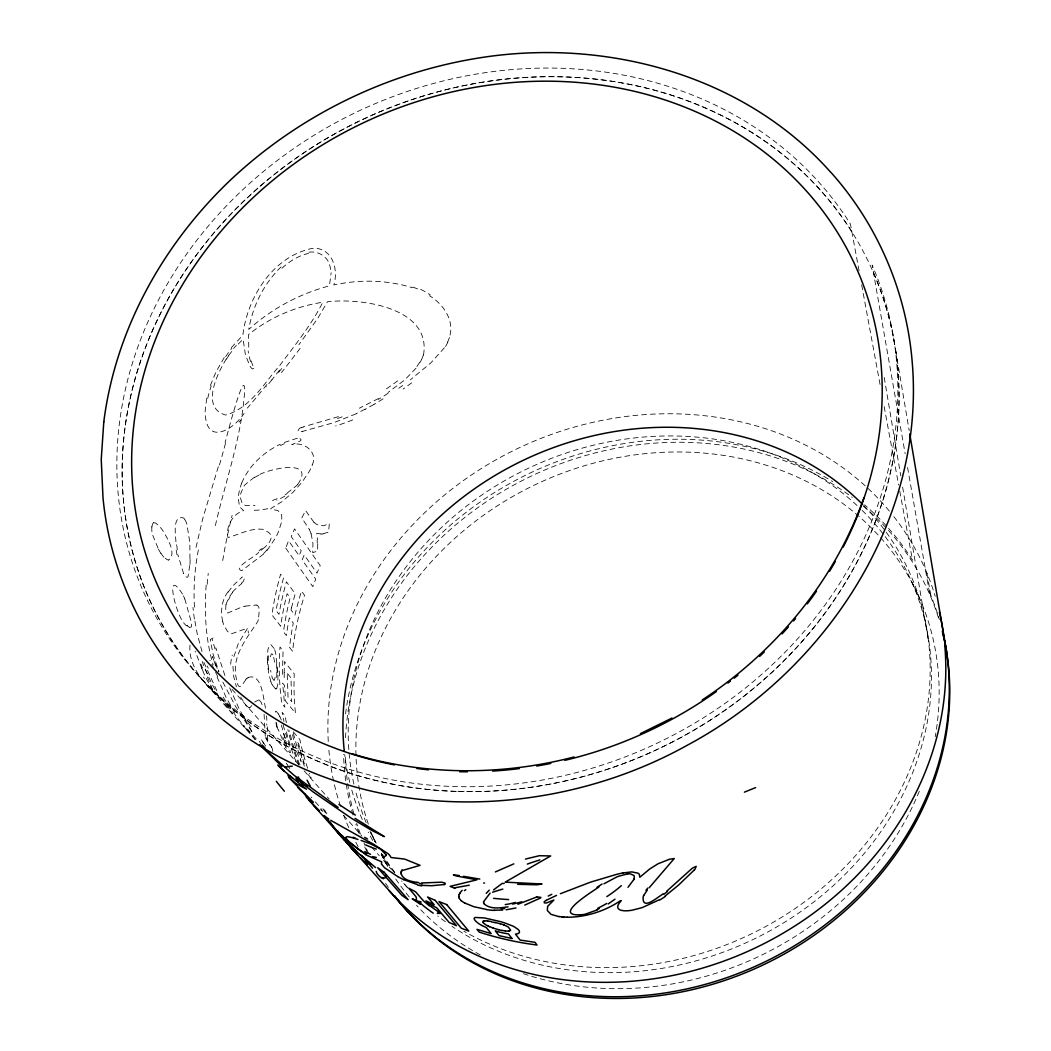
<?xml version="1.0" encoding="UTF-8"?>
<svg xmlns="http://www.w3.org/2000/svg" width="1051" height="1051" viewBox="0 0 1051 1051"><rect width="100%" height="100%" fill="white"/><g stroke="black" fill="none" stroke-linecap="round" stroke-linejoin="round"><path stroke-width="0.75" stroke-dasharray="5 3.75" d="M267.755 740.535L267.742 740.876A13.413 1.366 60.5 0 1 267.532 741.244L265.548 737.749M253.698 368.349L252.582 368.98A5.886 3.035 -65.3 0 1 252.24 368.822L251.938 368.599A17.959 9.262 -65.4 0 1 251.373 368.034L250.703 367.18A58.225 29.993 -65.5 0 1 249.783 365.735L245.422 354.831L243.096 339.276L236.514 345.74M232.941 666.255L233.729 676.581L236.37 686.855M189.942 558.909L189.876 545.272A35.169 8.093 84 0 0 189.561 541.423M189.692 565.464L188.076 576.657A14.07 3.757 76.7 0 1 183.597 573.504M206.193 585.052C204.183 611.813 205.536 639.1 213.169 664.955M275.126 677.264L274.495 680.01A5.557 1.511 77.7 0 1 273.904 680.115M151.778 526.669L151.804 530.427A9.117 2.654 76.8 0 0 152.224 533.238A9.971 2.864 76.9 0 0 152.566 534.801L158.346 548.911M258.677 617.055L259.058 612.457A14.294 4.375 86.5 0 0 259.111 611.091L259.098 609.606A5.741 1.918 86.2 0 0 259.019 608.463L258.861 607.517A2.496 0.867 86.4 0 0 258.638 606.769L257.245 605.297A25.342 8.723 85.3 0 0 256.168 605.074M270.317 656.783L271.381 653.893A5.478 1.682 81.3 0 1 272.091 653.972L272.945 655.036M196.025 547.387L202.83 518.314L218.766 465.186M450.038 335.111C453.953 319.031 442.642 303.792 429.517 295.725M233.9 656.599L238.209 643.803L247.563 628.17L231.654 633.727L227.568 631.585L223.929 625.306A8.868 2.43 76.6 0 1 222.694 621.325M206.745 398.276L205.116 411.217A27.497 12.927 -77.1 0 0 205.444 416.432C208.098 444.928 233.677 429.281 244.147 413.385M215.363 525.566C225.269 481.949 240.863 439.397 244.397 394.519C246.617 358.838 226.149 438.832 225.072 442.707M189.995 645.091C187.84 670.958 211.343 689.995 228.303 706.193M423.5 354.962C431.725 307.588 360.769 297.617 327.426 301.834L317.822 318.282L298.891 344.741M225.965 604.561L225.65 610.211L227.436 612.93A22.399 6.437 79.8 0 0 227.87 612.956L242.164 606.926A338.54 110.04 68.4 0 1 245.028 606.217M210.371 385.481L216.099 371.66L225.137 356.013M312.16 465.002C318.65 452.469 303.897 441.013 291.797 444.652L300.468 440.855A1.55 0.801 -65 0 0 301.072 439.581L299.574 438.293A19.93 10.365 -66.4 0 0 298.313 438.228M241.73 483.026C248.903 465.698 263.538 452.232 280.275 444.245M447.621 342.114L448.79 339.302A51.368 29.94 -30.1 0 0 450.091 335.098M421.385 359.954L420.072 362.293M226.293 358.969C216.913 374.011 200.623 408.024 225.663 415.053C250.085 408.3 263.998 383.392 279.855 365.341C295.055 344.964 311.332 325.061 322.815 302.241C295.791 306.301 269.726 317.428 248.456 334.652L248.864 350.311M229.801 596.193L232.678 592.265M444.376 347.763L430.765 362.976L410.402 379.779M228.014 591.805C221.695 600.121 220.303 611.34 222.681 621.325M228.698 355.435L233.821 348.84M276.663 688.628L277.819 684.162L277.937 675.149M279.474 370.149L271.841 379.95M251.82 705.536L249.915 707.612M416.025 368.178L404.714 379.95L388.108 392.404M231.378 347.579L242.873 335.216C247.143 297.354 273.26 256.089 312.541 248.351A40.858 24.409 -46.4 0 1 318.059 248.601C333.903 251.82 338.172 271.447 333.811 284.952C359.652 279.303 387.07 279.868 412.412 287.698M267.059 550.396L275.769 537.573A41.567 14.359 -76.4 0 0 278.712 531.044L281.826 521.178L281.694 514.727L277.845 510.458L270.869 509.288L270.856 508.539L281.734 501.787L293.045 492.275L302.057 482.146L308.692 472.425A23.687 10.773 -66.3 0 0 310.216 469.705A21.677 9.827 -66.3 0 0 311.017 467.866A24.028 11.364 -66.2 0 0 312.265 465.015M297.919 484.209C315.904 457.855 268.859 469.18 259.177 474.75M246 679.406C239.221 689.587 238.051 689.561 235.647 674.821C232.902 653.932 247.563 637.497 257.889 621.286A15.108 4.532 86.2 0 0 258.664 617.029M233.427 585.249L241.244 577.919A54.639 20.14 83.5 0 1 241.993 577.301M281.064 266.915C263.919 283.56 252.726 305.959 248.745 329.449C271.592 308.692 299.627 293.781 329.423 285.846L331.131 272.734M254.684 701.989L258.441 700.058A32.804 6.451 69 0 1 259.518 700.137M263.617 554.022L242.334 570.246A42.185 14.95 -88.5 0 1 241.559 570.654C232.389 567.606 256.68 555.992 258.638 552.314M262.829 548.714C268.544 544.878 276.413 535.353 266.192 531.11A46.205 19.798 -82.2 0 0 262.816 529.27L256.943 529.034A195.722 84.146 87.9 0 0 254.605 529.507C245.395 530.61 236.567 535.261 227.949 537.547C225.505 526.735 232.626 513.952 243.609 510.576L240.561 507.738A20.429 8.592 -83.2 0 1 239.339 505.36L238.143 497.346L239.72 488.662A39.754 20.902 -83.2 0 1 241.769 483.079M241.467 583.108L242.873 581.847A28.889 9.774 89.7 0 0 243.438 581.177L244.489 578.3L243.228 576.789A27.878 10.182 84.6 0 0 241.966 577.104M402.638 385.481L398.776 388.266M248.075 677.54C262.566 672.364 263.262 700.544 265.811 709.215M287.159 493.09L296.395 485.812A32.502 14.28 -67.3 0 0 297.919 484.169M254.395 477.22L244.988 484.761A29.651 14.202 -83 0 0 243.687 486.455L240.456 494.325A6.516 2.877 -81.6 0 0 240.272 497.294L241.966 502.838L244.936 505.268A53.903 23.122 -80.9 0 0 246.21 505.636L255.012 505.492M378.491 398.513L359.35 408.195M373.972 404.451L365.065 409.365M213.064 638.023L210.213 639.481L210.699 642.397L213.274 654.918L218.91 671.497M356.079 413.844L333.627 422.725L302.714 431.344M277.122 498.673L270.12 501.472M284.282 442.458L296.448 438.49A46.993 24.843 -68.7 0 1 297.788 438.254A35.248 18.498 -67.7 0 1 298.326 438.201M301.401 427.494L300.192 427.993A15.896 8.5 -65.3 0 0 299.259 428.519L297.84 431.146L301.492 431.619A54.429 27.116 -59.6 0 0 302.741 431.265M153.459 522.689L155.653 523.056L158.937 525.907A86.799 25.211 79.6 0 1 162.327 529.875C167.083 537.626 177.33 553.877 168.436 560.157M338.461 416.63L303.227 426.89M245.001 606.138L256.168 605.048M323.183 533.737L328.582 532.108L329.318 523.569L323.485 525.828L316.876 524.554A52.878 25.605 -72.3 0 1 313.986 522.255M308.915 252.201C316.693 250.913 324.772 254.946 328.503 261.87A55.23 31.753 -44.1 0 1 330.697 272.958M321.002 533.908L316.719 533.356L317.494 539.728M249.061 707.783L245.776 705.326L240.574 696.866M189.272 627.5L191.413 626.921L191.387 622.481L184.753 598.768M275.388 688.852L272.17 684.7M273.904 680.115L273.72 679.997A7.055 1.905 77.2 0 1 273.076 679.274L272.866 678.946A5.505 1.498 77.4 0 1 272.104 677.278L270.567 670.315M259.636 700.478L261.41 702.712L263.197 708.098M212.854 690.349L205.773 677.724M187.301 625.989C177.041 622.875 162.458 561.339 183.491 595.667M313.96 522.321L305.605 510.602L301.782 517.959L309.441 529.494M200.176 677.475L255.327 739.641M231.969 689.233L299.115 765.115M304.107 770.803L329.121 799.062M343.519 815.287L361.925 836.097M371.555 846.988L379.253 855.685M383.51 860.506L391.156 869.138M311.043 797.026L311.753 797.827M315.261 801.821L320.187 807.404A334.454 292.756 -25.6 0 0 322.92 811.687M320.489 809.506L321.527 810.689M300.1 764.497L299.22 763.473A333.784 292.178 -25.6 0 1 289.353 730.642M308.285 774.732L311.135 778.042A329.186 288.145 -25.6 0 1 309.401 773.352M255.17 739.484L243.937 725.571M293.295 731.785L299.863 739.589A329.186 288.145 -25.6 0 0 307.759 768.623M246.512 729.578L232.718 711.698L222.943 696.813M251.885 731.627L235.45 706.219L221.919 680.325M226.688 704.617L232.376 713.484L224.769 703.999M160.895 553.194L161.762 554.455A42.999 10.878 75.3 0 0 165.283 558.541M287.146 764.471L289.813 768.609M278.423 713.931L276.295 711.409A11.456 2.483 71 0 0 275.388 711.369L274.968 715.757M234.872 712.604L226.346 697.969L217.071 677.002M265.68 746.105L261.279 739.287L263.827 743.74M251.662 731.26L239.194 708.899L229.381 687.157M285.859 747.432L278.279 729.617M216.848 690.796L202.554 659.424M381.658 854.016L383.746 858.168M384.443 859.56L387.924 866.497L384.232 859.114M183.597 573.623L177.895 554.783M371.056 832.812L376.179 843.033M381.303 853.267L383.497 857.655M274.14 648.48L270.935 644.736A12.441 3.954 82.3 0 0 269.726 645.078L267.86 649.649L267.282 658.832M212.63 689.653L206.075 674.072M912.281 583.108L919.94 599.123M370.872 832.865L375.036 841.68M279.908 716.703L281.353 720.066M218.28 670.669L218.792 671.812M217.268 668.344L212.394 656.665L215.902 666.176M204.551 674.952L203.25 671.865M207.297 666.006L208.229 668.265M251.15 360.992L253.396 366.917A24.226 12.494 -65.2 0 1 253.527 367.403L253.554 367.482A7.528 3.876 -65.2 0 1 253.685 368.113L253.685 368.152M201.818 668.423L195.131 651.121M224.901 675.557L215.823 647.784M281.326 725.124L286.069 741.06M270.856 681.573L268.583 672.863L267.388 662.13M304.291 766.166L297.144 741.861L298.668 743.661A330.329 289.156 -25.6 0 0 305.513 767.099M283.087 724.822L289.393 745.974L290.339 752.608A11.64 1.787 64.8 0 1 289.603 752.45L287.12 749.481A11.43 1.852 65 0 1 285.872 747.484M272.025 747.852L269.726 744.358L270.383 748.864M202.002 651.541L197.299 634.213L194.54 619.052M311.135 533.658L312.948 543.603L312.738 552.668L317.665 551.013L317.691 542.96M276.899 724.967L276.295 722.694M272.84 751.386L272.183 748.391M293.268 733.191L301.125 761.45C295.738 752.463 294.359 741.323 291.6 731.194M859.074 270.869L850.417 224.008A399.314 349.523 -25.6 0 0 183.61 258.362A399.314 349.523 -25.6 0 0 462.86 786.713A399.314 349.523 -25.6 0 0 872.159 265.128L905.147 453.625M861.662 284.874L880.147 384.955M884.154 406.606L898.644 485.089M899.787 491.224L912.518 560.196A309.769 271.158 -25.6 0 0 864.539 504.848M926.969 573.202L931.331 598.242M907.565 467.445L929.846 594.761M895.623 350.246L909.207 430.687M884.219 377.414L900.746 475.814M902.638 487.112L928.637 641.977M274.639 662.222L273.47 656.271A5.478 1.682 81.3 0 0 272.84 654.904M175.937 541.764C175.609 534.893 172.246 514.872 183.531 517.946A18.314 6.188 85.4 0 1 184.91 519.588M264.09 714.273L265.286 736.278M266.534 715.876L266.875 720.316M189.666 541.475L186.855 523.963A15.87 5.242 84.9 0 0 184.897 519.706M277.845 671.891L275.533 652.382A12.822 3.889 82.3 0 0 274.114 648.598M267.729 740.14L267.269 726.635M862.122 510.352A298.221 261.042 -25.6 0 1 846.489 872.987A298.221 261.042 -25.6 0 1 451.943 926.325M445.388 921.74A298.221 261.042 -25.6 0 1 437.755 915.986M407.775 888.056A298.221 261.042 -25.6 0 1 401.613 880.948M394.808 872.383A298.221 261.042 -25.6 0 1 382.498 854.397M375.522 842.271A298.221 261.042 -25.6 0 1 369.952 831.17M366.182 822.644A298.221 261.042 -25.6 0 1 355.356 790.194M353.911 784.125A298.221 261.042 -25.6 0 1 509.538 477.916A298.221 261.042 -25.6 0 1 857.563 505.991M368.336 824.142A298.221 261.042 -25.6 0 1 628.695 455.766A298.221 261.042 -25.6 0 1 935.219 736.672M919.323 791.219A298.221 261.042 -25.6 0 1 522.662 973.436M480.241 954.899A298.221 261.042 -25.6 0 1 416.485 905.239M409.273 896.976A298.221 261.042 -25.6 0 1 394.361 876.968M387.753 866.431A298.221 261.042 -25.6 0 1 380.331 852.781M375.076 841.536A298.221 261.042 -25.6 0 1 371.529 832.904M863.318 506.162A309.047 270.514 -25.6 0 1 939.397 620.76M388.397 887.386A309.047 270.514 -25.6 0 1 384.811 882.117M368.533 853.281A309.047 270.514 -25.6 0 1 363.935 843.007M360.388 834.008A309.047 270.514 -25.6 0 1 356.683 823.301M353.951 814.078A309.047 270.514 -25.6 0 1 345.332 753.79M345.543 737.723A309.047 270.514 -25.6 0 1 531.885 475.814A309.047 270.514 -25.6 0 1 852.308 497.438M863.712 505.544A300.244 262.816 -25.6 0 1 850.088 861.597A300.244 262.816 -25.6 0 1 463.885 931.239M407.21 887.083A300.244 262.816 -25.6 0 1 402.914 882.446M394.716 872.869A300.244 262.816 -25.6 0 1 379.976 852.545M372.698 840.472A300.244 262.816 -25.6 0 1 368.27 832.208M362.267 819.478A300.244 262.816 -25.6 0 1 351.349 788.486M349.76 782.404A300.244 262.816 -25.6 0 1 344.675 754.5M873.486 272.708A397.225 347.71 -25.6 0 1 898.999 404.096A400.615 350.666 -25.6 0 1 898.198 421.293M851.862 231.798A397.225 347.71 -25.6 0 0 258.835 187.328A397.225 347.71 -25.6 0 0 272.734 737.894A397.225 347.71 -25.6 0 0 860.06 556.189A400.615 350.666 -25.6 0 0 871.397 531.609A394.033 344.912 -25.6 0 0 888.331 481.266L892.26 464.108A394.033 344.899 -25.6 0 0 898.198 421.293M929.386 592.094A309.769 271.158 -25.6 0 1 939.384 619.591M366.852 851.468A309.769 271.158 -25.6 0 1 363.475 844.084M359.179 833.522A309.769 271.158 -25.6 0 1 355.895 824.326M353.005 815.024A309.769 271.158 -25.6 0 1 343.546 754.355M345.556 713.905A309.769 271.158 -25.6 0 1 529.796 473.186A309.769 271.158 -25.6 0 1 832.72 481.647M893.823 516.606A315.917 276.531 -25.6 0 1 935.206 596.232M358.155 846.633A315.917 276.531 -25.6 0 1 355.08 840.866M348.761 827.636A315.917 276.531 -25.6 0 1 343.835 815.615M340.55 806.38A315.917 276.531 -25.6 0 1 328.832 749.56M328.267 741.559A315.917 276.531 -25.6 0 1 536.417 440.198A315.917 276.531 -25.6 0 1 889.724 511.522M151.948 527.024A15.331 4.388 78.2 0 1 153.485 522.807M160.908 553.365A49.883 12.954 75.8 0 1 158.346 549.095M168.41 560.038A42.474 10.799 75.5 0 1 165.23 558.16M177.369 549.673A69.655 30.492 78.3 0 1 176.318 541.869M177.067 554.902A64.072 27.562 78.4 0 1 176.134 549.62M190.139 559.487A68.157 11.272 85.4 0 1 189.876 566.095M183.465 595.838A16.737 3.442 71.9 0 1 184.713 598.886M189.114 627.079A42.237 7.265 66.5 0 1 187.065 625.292M215.087 649.124A194.422 59.841 80.4 0 1 212.263 639.218M217.793 676.621A209.596 22.268 71.1 0 1 209.872 660.291M207.349 673.678A640.834 231.299 -16 0 1 202.239 661.473M203.539 677.015A36.549 0.893 56.4 0 1 204.472 678.473M202.462 667.779A179.616 5.478 70.7 0 1 201.056 664.35M203.106 671.431A146.588 5.216 71.4 0 1 201.674 667.95M222.733 560.551A295.791 103.655 -65.8 0 1 232.126 515.384M207.205 584.277A331.446 147.193 -60.8 0 1 208.243 573.373M251.202 726.872A163.102 58.16 38.5 0 1 242.085 714.601M256.286 738.906A326.94 243.701 11.2 0 1 247.602 729.105M219.199 697.168A269.411 171.431 25 0 1 204.932 668.173M194.396 619.092A399.314 288 -19.7 0 1 193.003 607.425M194.461 607.163A397.528 287.974 -17.4 0 1 198.875 547.321M225.492 443.364A134.186 15.437 -75.6 0 1 218.95 466.683M317.113 540.148A86.997 35.787 -77.1 0 1 317.284 543.367M323.117 533.974A81.295 38.322 -67.7 0 1 320.949 534.105M309.375 529.599A49.922 23.7 -74 0 1 311.057 533.777M298.839 764.878A334.454 292.756 -25.6 0 1 287.869 729.486M286.384 722.681A334.454 292.756 -25.6 0 1 285.071 715.823L282.167 712.355A335.597 293.768 -25.6 0 0 283.967 721.525M277.057 669.671A59.316 6.398 85.1 0 1 277.175 672.706M267.716 662.353A59.841 26.551 73.7 0 1 267.611 659.082M272.17 684.779A12.441 3.416 76.6 0 1 270.83 681.652M276.676 688.668A12.822 3.324 76.4 0 1 275.388 688.786M268.557 669.421A31.583 13.532 74.3 0 1 268.885 654.707M276.479 663.72A31.583 7.935 81.2 0 1 276.255 680.365M278.436 714.023A11.6 2.404 70.9 0 1 279.894 716.782M277.989 729.46A56.728 19.233 62.5 0 1 276.61 724.77M276.912 727.423A35.498 12.323 62.2 0 1 275.756 721.065M285.11 738.13A35.498 8.185 65.8 0 1 283.034 732.219M285.544 740.232A11.692 1.59 68.8 0 1 286.279 743.372M286.634 744.082A4.27 0.709 66.5 0 1 284.519 741.651M284.65 741.428A11.508 2.102 66.2 0 1 282.837 737.145M295.988 761.594A335.597 293.768 -25.6 0 1 285.793 729.473M326.874 813.802A330.697 289.472 -25.6 0 1 325.127 810.846L322.342 807.68A331.853 290.483 -25.6 0 0 325.876 813.579M286.306 763.118A13.847 1.379 59 0 1 287.054 764.222M261.029 744.095A79.469 22.045 47.1 0 1 259.387 741.297M271.329 746.696A21.467 1.642 61.5 0 1 271.578 747.392M248.128 630.863A144.263 3.232 83.1 0 1 248.391 633.109M266.718 723.889A108.108 9.801 74.5 0 1 266.796 725.124M267.059 738.827A59.579 5.386 64.3 0 1 267.138 739.352M267.716 740.837A26.341 2.667 61 0 1 267.677 741.06M266.612 739.142A41.528 5.084 57.5 0 1 266.126 737.474M249.862 707.507A61.733 9.196 66.4 0 1 249.126 707.94M230.668 664.258A207.533 75.041 48.5 0 1 232.284 655.062M228.212 592.133A243.438 98.006 63.3 0 1 233.558 585.473M232.455 592.068A456.712 195.906 43.8 0 1 241.861 583.502M228.448 599.95A112.969 41.646 72 0 1 230.077 596.81M226.018 604.64A98.728 37.008 70.8 0 1 228.133 599.32M245.829 679.156A253.869 58.37 54.2 0 1 247.064 678.315M247.024 678.237A283.507 64.715 57 0 1 248.181 677.711M267.847 508.684A269.043 106.348 -65.8 0 1 253.252 510.221M284.821 496.138A136.223 53.969 -64.3 0 1 276.702 500.171M287.028 493.615A135.106 50.698 -61.9 0 1 285.084 494.837M254.447 477.574A178.972 93.841 88.8 0 1 259.229 475.026M280.446 445.598A180.207 105.297 -84.4 0 1 284.401 443.693M267.072 549.765A93.973 31.727 -75.8 0 1 263.656 553.443M261.568 548.622A206.929 56.951 -67.4 0 1 259.006 550.855M262.776 548.858A201.766 49.358 -64.1 0 1 261.16 550.29M281.957 268.255A46.021 27.996 -48.8 0 1 308.56 253.462M250.624 361.557A89.085 47.65 -62.7 0 1 248.154 350.929M233.598 348.472A119.919 85.657 -78.8 0 1 236.304 345.372M226.425 359.14A71.507 45.771 -73.6 0 1 228.816 355.619M412.859 287.133A157.348 98.886 -37 0 1 420.045 290.01M420.676 289.353A148.927 92.33 -35 0 1 430.319 294.989M447.871 342.087A41.712 23.569 -32.1 0 1 444.652 347.776M411.69 382.827A128.209 34.328 -37.9 0 1 403.124 389.08M397.698 380.843A115.255 26.866 -37.9 0 1 384.994 389.803M383.076 398.828A106.309 35.563 -39.4 0 1 373.998 404.346M365.17 409.102A139.73 47.256 -39.5 0 1 356.21 413.582M301.374 427.731A54.429 29.914 -67.5 0 1 303.2 427.113M342.153 416.853A170.604 64.912 -41.2 0 1 337.384 418.521M352.689 419.914A185.042 64.321 -39 0 1 335.637 425.983M388.147 393.205A86.97 33.553 -40.4 0 1 378.347 399.393M419.651 362.293A42.263 22.202 -39.6 0 1 415.618 368.1M423.382 354.988A33.593 19.063 -37.3 0 1 421.267 359.954M300.1 348.354A176.069 18.471 -53.5 0 1 281.445 372.645M281.668 368.533A190.073 8.29 -52.9 0 1 277.451 373.972M271.881 379.766A155.601 22.807 -54.6 0 1 266.205 386.913M266.888 384.508A168.488 23.49 -54.4 0 1 247.34 408.103M240.902 420.032A206.889 19.93 -52.7 0 1 239.024 422.16M207.704 398.421A71.954 42.96 -75.2 0 1 211.225 385.901M225.65 356.657A101.211 69.287 -76.3 0 1 231.798 348.275M284.19 672.522L284.23 677.488L282.391 675.202L283.074 650.858L280.013 646.969A335.111 293.334 -25.6 0 0 281.773 703.526L284.834 707.205L282.64 683.15L284.479 685.41L285.675 701.227L295.462 713.117A329.305 288.25 -25.6 0 1 294.241 673.914L284.44 661.565L284.19 672.522M287.265 674.795L288.027 697.181L291.705 701.674L290.956 677.895L287.278 673.297L287.265 674.795M291.482 607.912L291.009 609.948L294.963 615.203A331.722 290.365 -25.6 0 1 301.506 591.135L304.527 595.273A330.513 289.314 -25.6 0 0 292.598 651.292L289.537 647.363A331.722 290.365 -25.6 0 1 293.295 623.072L289.327 617.843A333.298 291.744 -25.6 0 0 286.384 635.566L283.481 631.809A334.454 292.756 -25.6 0 1 290.155 597.756L287.12 593.684A335.663 293.82 -25.6 0 0 280.656 626.225L271.946 614.953A339.118 296.842 -25.6 0 1 280.643 574.135L283.52 578.037A337.962 295.83 -25.6 0 0 276.098 610.605L279.001 614.388A336.806 294.819 -25.6 0 1 286.424 581.807L295.186 593.71L291.482 607.912M285.714 548.096L312.804 586.655L315.72 579.088L302.136 559.933L304.186 554.954L316.995 573.137L320.24 565.674L294.569 528.863L291.219 536.562L301.203 550.724L299.154 555.716L288.552 540.779L285.714 548.096M457.934 791.456A397.212 347.697 -25.6 0 0 870.267 265.614A397.212 347.697 -25.6 0 0 203.631 245.54A397.212 347.697 -25.6 0 0 457.934 791.456"/><path stroke-width="1.5" d="M483.447 901.903L490.094 893.1M459.142 894.401L458.906 896.49M400.733 872.225L402.323 870.662M634.318 878.36L634.108 875.575L630.35 873.854A6.516 2.207 -11 0 0 627.644 873.893M863.856 497.859C834.547 580.98 775.493 651.791 702.173 700.005M643.724 895.465L647.324 890.013M633.819 879.529L627.999 887.294M287.974 775.428L289.485 778.16M459.707 893.192L462.164 890.315M649.15 887.793L674.256 858.522L669.579 859.232L657.952 863.817L649.807 868.927L639.823 877.257L639.336 874.34A20.429 7.199 -12.9 0 0 637.996 873.184L631.796 871.896L623.19 872.934M621.22 900.733C610.211 912.386 628.117 911.821 635.067 909.404A41.567 18.747 -7.7 0 0 642.608 907.42L659.489 899.695M694.159 870.097L678.736 884.916L664.968 896.188M493.563 889.895L502.26 883.379L504.165 883.51M666.781 891.169L692.294 868.218L696.182 866.339L695.118 869.019A42.185 16.33 -19.4 0 1 694.264 870.097M614.98 899.157L608.214 903.952M620.589 900.628C604.916 911.204 586.077 917.221 567.133 917.234M598.899 886.978C592.133 891.787 549.45 917.773 583.344 914.567A32.502 12.402 2.5 0 0 585.643 914.081L597.31 909.877M603.997 883.773L616.425 877.138A29.651 8.723 -11.5 0 1 618.763 876.206L627.644 873.88M416.38 899.603L416.341 897.383A51.88 7.055 32.7 0 0 415.079 895.597L408.76 888.174L415.67 891.879L421.714 898.907A49.988 7.423 31.1 0 0 424.446 901.719L429.636 906.067M546.139 900.352L556.531 895.399M640.387 733.651L671.983 718.056M495.389 871.923L513.808 863.883M560.38 893.718L590.452 882.17L617.003 874.261A39.754 9.695 -10.7 0 1 623.177 872.882M524.751 905.082L539.872 898.29A24.488 7.528 6.6 0 0 540.398 897.935A12.1 3.692 6.1 0 0 540.937 897.396L537.008 896.897M525.434 859.074L539.399 855.698L550.685 855.948L505.15 882.157L542.053 883.983L536.89 884.797L517.644 884.298M403.348 870.241L420.072 865.341L404.622 859.074L391.077 857.524L389.671 855.251A20.429 3.271 29.5 0 0 387.99 853.648L374.143 844.649M517.867 904.254L534.184 897.974A61.523 15.673 1.6 0 1 536.706 897.015M518.077 933.551L515.489 934.129L520.087 940.054L534.972 942.313L537.022 945.02A330.631 289.419 -25.6 0 1 479.256 932.119L476.996 929.36L491.172 933.59L486.35 927.613L482.015 925.511M444.691 884.364L445.164 883.129L441.722 882.183L421.543 882.985M516.002 907.959L506.096 909.785M383.497 857.274L386.19 855.488A53.903 8.145 31.5 0 0 386.308 855.015M574.109 756.983C501.577 775.809 423.973 775.861 352.151 753.777M469.245 885.205L454.728 887.819M443.942 884.548L431.751 885.73L421.28 885.336M508.04 906.816C500.21 908.051 489.897 909.627 483.788 903.545M509.354 930.858L508.579 930.976M484.077 920.834L484.826 920.781M502.575 910.087L494.364 910.205M453.887 887.872L450.104 886.374L476.878 879.832L456.883 876.074A10.904 2.903 18 0 1 455.871 875.825L455.07 875.588A3.153 0.775 17.8 0 1 454.466 875.378L453.401 874.813L459.274 875.536M437.269 913.385L440.343 913.424L437.61 911.703M505.347 930.91L502.089 930.437M487.519 920.952L491.277 921.582M558.961 916.63L551.079 914.383L547.308 910.455L547.65 906.33L553.943 899.998L546.573 902.954L544.365 902.901L544.168 901.771A19.93 5.899 3.8 0 1 544.957 901.18A35.248 10.208 2.7 0 1 545.377 900.943A46.993 13.348 1.9 0 1 546.284 900.379M479.808 879.083L463.438 876.324M486.416 909.417L473.962 906.75L464.581 902.967M376.284 857.445L372.409 856.578M417.024 882.446C411.256 881.316 403.558 880.383 401.219 873.985M420.308 904.32L412.215 898.776L413.674 899.314M494.785 922.358L500.276 923.803M498.594 929.688L493.182 928.112M417.05 884.482L403.715 879.634M357.971 839.499C337.516 832.392 347.342 840.524 357.169 848.42M361.058 840.432L369.492 843.454A29.651 2.825 29.7 0 1 371.292 844.242L378.57 847.96A6.516 0.893 31 0 1 381.04 849.55L386.256 854.988M504.007 925.077L505.281 925.576A10.615 2.614 15.6 0 1 508.329 927.074L510.615 930.148A10.694 2.733 16.3 0 1 509.42 930.884M489.516 926.706L488.281 926.128M365.919 853.898L358.641 849.484A32.502 4.007 43.9 0 1 357.261 848.525M368.993 841.851L330.763 820.332M397.633 876.495L384.495 867.719L381.447 864.001L381.684 861.833L366.168 855.002L346.764 840.117M355.054 818.348L384.351 836.635L371.988 830.513L351.428 818.282L313.277 792.007A139.139 33.632 35.3 0 1 307.076 787.225L301.098 782.614M328.805 819.044L324.155 815.812M338.133 807.391L293.991 775.257L263.775 748.43M289.55 775.599L306.472 789.196L295.883 783.481L289.222 777.898L313.211 802.452L300.415 790.01M370.556 864.027L361.058 855.278L375.575 867.574M284.296 771.46L277.819 764.997M281.983 766.586L259.873 744.765M461.179 900.654L460.64 900.142A18.445 4.046 20.8 0 1 460.088 899.498L459.655 898.789A68.998 15.213 20.6 0 1 459.458 898.447M356.539 851.901L347.5 842.757L361.045 855.659M360.546 857.761L367.416 864.5L366.891 863.081M300.113 789.84L297.669 787.278M313.553 805.368L319.005 810.518A24.488 0.762 46.6 0 0 319.162 810.636L309.257 800.402M306.143 796.921L408.248 912.123M310.505 801.611L308.797 799.259M305.788 795.725L304.501 793.807M307.575 797.525L306.787 796.369M483.145 922.489L482.829 921.543A10.668 2.391 18.6 0 1 484.156 920.873M376.205 871.332C376.258 874.051 381.434 878.518 383.51 878.715M323.59 815.523C330.592 821.501 332.352 827.295 340.918 834.599A24.028 2.01 44.5 0 0 343.06 836.504M909.746 433.905L946.557 651.712M942.327 631.349A309.047 270.514 -25.6 0 1 765.417 963.833A309.047 270.514 -25.6 0 1 394.585 895.833M394.453 764.878A383.733 335.9 -25.6 0 1 155.22 340.13A383.733 335.9 -25.6 0 1 656.008 97.112A383.733 335.9 -25.6 0 1 843.112 547.151M835.335 561.47A383.733 335.9 -25.6 0 1 829.502 571.337M816.456 591.253A383.733 335.9 -25.6 0 1 807.273 603.852M795.554 618.553A383.733 335.9 -25.6 0 1 793.531 620.957M788.381 626.908A383.733 335.9 -25.6 0 1 782.036 633.937M764.274 652.001A383.733 335.9 -25.6 0 1 759.65 656.363M737.973 675.162A383.733 335.9 -25.6 0 1 734.229 678.171M730.445 681.127A383.733 335.9 -25.6 0 1 727.909 683.071M716.283 691.624A383.733 335.9 -25.6 0 1 564.86 760.333M550.816 763.42A383.733 335.9 -25.6 0 1 536.693 766.048M519.378 768.583A383.733 335.9 -25.6 0 1 492.591 771.066M467.445 771.815A383.733 335.9 -25.6 0 1 459.615 771.723M428.453 769.831A383.733 335.9 -25.6 0 1 417.024 768.517M344.308 751.36A300.244 262.816 -25.6 0 1 523.634 460.128A300.244 262.816 -25.6 0 1 862.608 504.414M942.734 632.203A309.769 271.158 -25.6 0 1 763.88 962.361A309.769 271.158 -25.6 0 1 394.204 895.636M939.423 612.063A315.917 276.531 -25.6 0 1 944.074 638.929M944.744 645.288A315.917 276.531 -25.6 0 1 746.171 952.101A315.917 276.531 -25.6 0 1 389.093 890.565M292.651 778.147A113.521 26.8 35.1 0 1 278.436 765.864M301.427 782.561A118.96 25.96 35.6 0 1 295.87 778.095M355.356 815.064A253.146 82.793 35.9 0 1 339.013 804.449M264.878 747.826A326.94 243.701 11.2 0 1 262.054 744.962M341.601 836.977A335.663 293.82 -25.6 0 1 333.666 827.4M331.131 824.129A335.663 293.82 -25.6 0 1 329.883 822.473M344.426 840.169A334.454 292.756 -25.6 0 1 330.132 822.171M355.054 852.111A331.853 290.483 -25.6 0 1 337.463 830.724M357.721 855.133A330.697 289.472 -25.6 0 1 344.36 839.315M385.349 875.404A131.06 10.576 39.4 0 1 382.078 877.506M364.684 859.14A118.697 7.252 42 0 1 372.553 868.192M366.668 860.703A97.979 5.189 42.6 0 1 367.692 863.291M365.498 861.255A132.216 5.689 44.4 0 1 366.168 862.201M367.627 863.607A121.272 5.242 44.3 0 1 367.784 863.948M348.551 844.111A59.762 1.852 48.7 0 1 353.123 849.694M347.145 842.941A89.48 2.982 45.2 0 1 353.885 850.43M433.248 913.174A50.474 11.443 28.4 0 1 419.086 901.863M421.188 901.955A58.436 8.237 33.1 0 1 414.948 900.09M416.472 899.682A34.63 4.821 36.9 0 1 414.344 899.853M438.438 911.742A32.988 5.82 29.4 0 1 430.792 906.409M481.897 925.511A18.09 4.23 20.2 0 1 478.455 923.422L476.799 922.095A23.897 5.189 21.2 0 1 475.091 920.44L474.881 920.137A27.3 5.912 21.3 0 1 474.369 919.31L474.211 918.85A18.747 4.086 20.9 0 1 474.421 917.93A17.617 3.836 20.3 0 1 475.223 917.457L484.406 917.943L500.381 921.596A23.713 4.519 15.9 0 1 504.966 923.028L513.505 926.312L518.13 929.412A24.909 6.49 13.7 0 1 519.365 931.12L519.391 932.552A18.576 4.861 14.7 0 1 518.012 933.524M491.723 921.911A25.001 3.968 15.7 0 1 495.074 922.66M484.945 920.834A13.111 2.746 17.3 0 1 487.651 921.031M483.171 922.502A16.212 3.613 20.3 0 0 483.788 923.212L485.352 924.486A10.615 2.483 19.2 0 0 488.347 926.128M493.221 928.007A13.085 3.284 18.7 0 1 489.674 926.64M502.155 930.529A24.909 7.83 19.1 0 1 498.634 929.767M508.71 931.041A13.243 3.613 17.7 0 1 505.465 931.002M500.329 923.711A12.94 2.956 16.2 0 1 504.191 925.025M634.265 878.373A53.903 19.076 -10.7 0 1 633.766 879.542M621.364 885.638A269.043 115.098 3.7 0 1 606.861 896.608M606.716 903.44A136.223 58.357 5.2 0 1 597.901 908.156M599.136 908.655A135.106 60.813 7.6 0 1 596.902 909.693M597.047 887.28A178.972 36.667 -17.3 0 1 602.078 884.049M548.215 896.069A180.207 31.123 -10.4 0 1 551.762 894.335M562.022 916.866A24.028 8.369 3.7 0 1 559.04 916.525M563.98 917.103A21.677 8.001 3.5 0 1 561.996 916.958M567.12 917.155A23.687 8.684 3.5 0 1 563.993 917.05M665.454 896.306A93.973 43.249 -7.2 0 1 659.989 899.853M667.543 891.458A206.929 111.038 1.1 0 1 663.93 894.204M663.089 893.862A201.766 114.388 4.8 0 1 660.751 895.531C656.73 897.909 643.054 909.68 643.12 898.579A46.205 16.12 -11.8 0 1 643.632 895.478M645.984 890.315A195.722 57.713 -20.6 0 1 647.744 888.095M492.538 892.246A336.254 59.5 0.6 0 1 502.812 889.093M464.411 890.657A290.312 58.055 6.1 0 1 465.79 889.672M459.248 894.44A114.651 25.618 16.5 0 1 460.036 893.297M459.169 898.355A65.622 14.596 19.9 0 1 458.788 896.45M464.713 902.98A13.847 3.061 20.6 0 1 461.31 900.694M494.587 910.416A54.639 19.627 21.5 0 1 486.613 909.654M504.73 908.616A166.294 65.911 25 0 1 501.182 908.865M521.716 901.784A365.498 169.04 38.9 0 1 512.612 904.083M515.384 902.454A193.712 76.224 25.9 0 1 505.242 904.596M484.222 903.65A34.683 8.461 17.1 0 1 483.578 901.942M486.271 893.363A513.611 99.267 -6.3 0 1 489.28 890.171M508.671 899.59A252.713 125.437 -6.9 0 1 493.602 898.342M527.313 864.093A145.012 25.92 -7.4 0 1 539.912 859.928M744.41 792.152A538.204 13.676 -21.5 0 1 755.59 787.606M483.67 882.945A79.469 0.696 10.9 0 1 484.564 883.116M455.083 888.016A21.467 5.347 23 0 1 454.282 888.108M376.271 849.063A269.043 45.048 45.7 0 1 365.682 844.859M370.504 854.279A136.223 22.163 47 0 1 364.881 851.56M366.733 853.846A135.106 23.989 49.5 0 1 365.367 853.136M352.913 837.332A178.972 6.582 22.8 0 1 355.054 837.844M368.507 841.523A39.754 1.642 29.6 0 1 373.801 844.4M367.561 839.013A180.207 5.294 28.6 0 1 364.671 837.332M324.417 816.141A46.993 1.209 41.9 0 1 324.877 816.482M324.417 816.193A35.248 0.985 42.7 0 1 324.601 816.338M344.531 838.028A21.677 2.299 44.6 0 1 343.125 836.701M346.633 839.894A23.687 2.47 44.6 0 1 344.478 837.897M403.755 879.7A41.567 9.879 36 0 1 397.672 876.547M421.819 885.835A93.973 23.03 36.6 0 1 417.641 885.073M444.783 884.403A42.185 9.59 24.3 0 1 444.034 884.6M422.187 883.773A206.929 60.84 45.2 0 1 419.494 883.563M418.745 882.63A201.766 63.559 48.9 0 1 416.971 882.367M401.429 874.104A46.205 7.002 30.4 0 1 400.799 872.264M401.548 870.346A195.722 27.799 21.4 0 1 402.388 869.847M302.714 787.015A166.294 12.165 64.6 0 1 302.215 786.201M310.387 786.266A365.498 46.796 77.5 0 1 307.089 780.197M302.491 784.046A193.712 13.256 65.4 0 1 298.156 776.847M298.339 782.036A513.611 15.029 32.9 0 1 296.119 780.105M284.387 791.232A252.713 164.14 18.6 0 1 276.334 781.3M301.611 783.468A145.012 5.57 31.6 0 1 306.905 786.358M284.874 767.151A538.204 60.052 15.5 0 1 292.257 766.179M103.799 421.819L101.238 459.432L102.985 497.517C110.408 577.354 148.703 653.275 208.203 706.968L209.885 708.571C338.882 824.404 539.649 827.36 686.973 745.409C824.851 671.76 926.732 519.509 912.005 359.797L911.808 357.445C905.292 289.577 877.02 224.31 831.748 173.31L830.119 171.602C741.98 72.847 599.845 36.286 471.952 59.145L471.163 59.276C382.669 74.923 299.167 116.385 233.256 177.461L232.586 178.053C164.337 242.098 115.663 328.372 103.799 421.819M511.982 938.517L499.08 935.64L495.336 930.936A33.028 10.786 19.4 0 0 508.316 933.84L511.982 938.517M446.714 904.596L438.99 901.561L461.284 928.178L468.772 931.12L446.714 904.596M435.114 900.326L427.599 897.002L434.208 904.806L425.983 900.878L428.506 903.834L436.69 907.749L449.158 922.463L456.449 925.695L435.114 900.326M384.219 872.304L377.69 867.719L401.85 895.294L408.169 899.735L384.219 872.304"/></g></svg>
